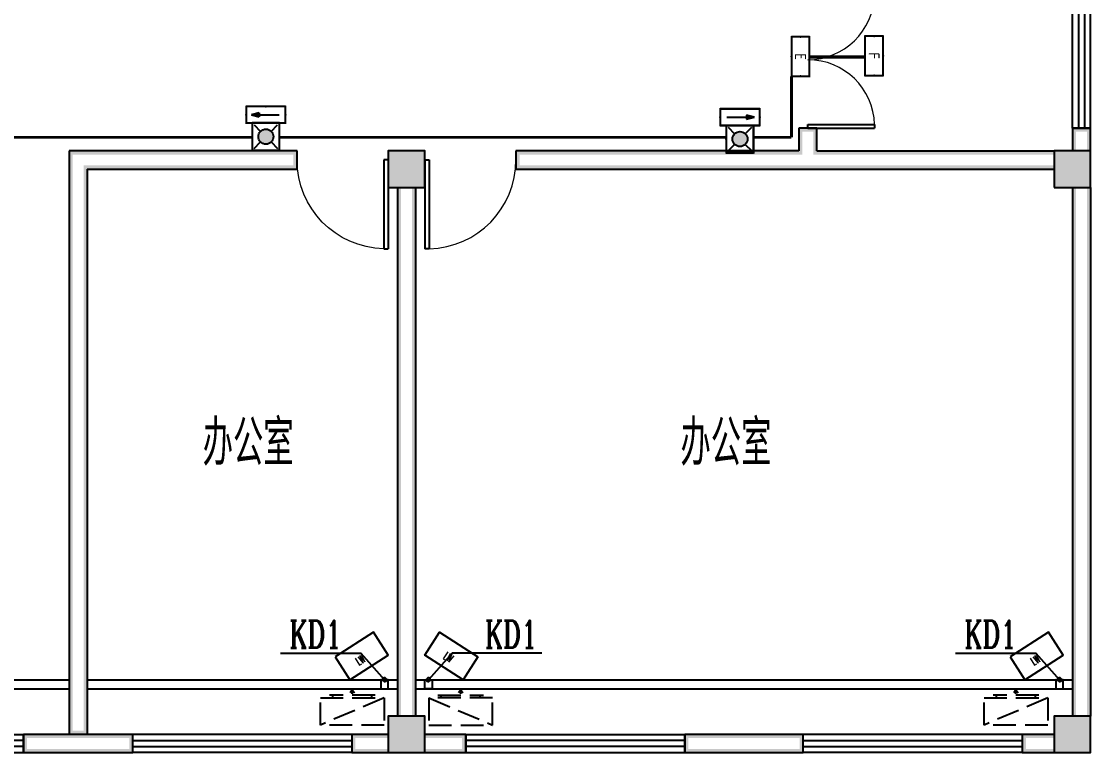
# Model space of a CAD drawing. Extents: x 6250600 to 6678662, y -692028 to -290561.
# Drawn here: x 6431435 to 6443157, y -542447 to -534426 of the extents above; entities that cross this region are included whole.
import ezdxf
from ezdxf.enums import TextEntityAlignment as Align

# ---------------------------------------------------------------- set-up
doc = ezdxf.new("R2010")
doc.units = 0
doc.header["$LTSCALE"] = 1000
doc.header["$MEASUREMENT"] = 0
doc.linetypes.add('DASH', pattern=[0.35, 0.25, -0.1])
doc.layers.get('0').update_dxf_attribs({"linetype": 'CONTINUOUS'})
for name, color, linetype in [('EQUIP-照明', 3, 'CONTINUOUS'), ('PUB_HATCH', 8, 'CONTINUOUS'), ('WIRE-照明', 1, 'CONTINUOUS'), ('建筑底图', 251, 'CONTINUOUS')]:
    doc.layers.add(name, color=color, linetype=linetype)
doc.styles.add('_TCH_LABEL', font='COMPLEX', dxfattribs={"bigfont": 'GBCBIG'})
doc.styles.add('_TEL_DIM', font='sceie.shx', dxfattribs={"width": 0.8, "height": 3.5, "bigfont": 'sceic.shx'})
doc.styles.add('DIM_FONT', font='SIMPLEX', dxfattribs={"width": 0.7, "bigfont": 'GBCBIG'})
doc.styles.add('schuco', font='sceie.shx', dxfattribs={"width": 0.7, "bigfont": 'sceic.shx'})

# ---------------------------------------------------------------- blocks, each defined once
blk = doc.blocks.new('$equip$00002534')
for p, q in [((-0.72, 0.66), (-0.72, 0)), ((0.72, 0.66), (-0.72, 0.66)), ((0.72, 0), (0.72, 0.66)), ((-0.72, 0), (0.72, 0))]:
    blk.add_line(p, q)
at = {"const_width": 0.0667}
blk.add_lwpolyline([(-0.72, 0.66), (-0.72, 0), (0.72, 0), (0.72, 0.66), (-0.72, 0.66), (-0.72, 0)], dxfattribs=at)
for p in [(0, 0.66), (-0.72, 0.33), (0, 0), (0.72, 0.33)]:
    blk.add_point(p)
at = {"color": 7, "style": '_TEL_DIM'}
blk.add_attdef('$TEXT$', text='', height=0.4, dxfattribs=at).set_placement((0, 0.33), align=Align.MIDDLE_CENTER)
at = {"color": 7, "style": '_TEL_DIM', "flags": 1}
blk.add_attdef('A', text='', height=0.00002, dxfattribs=at).set_placement((0, 0), align=Align.MIDDLE_CENTER)
blk = doc.blocks.new('$equip$00002604')
blk.add_hatch(color=256).paths.add_polyline_path([(0.275, 0.5, 1), (-0.274, 0.5, 1)])
for p, q in [((-0.429, 0.929), (-0.194, 0.694)), ((0.194, 0.694), (0.429, 0.929)), ((-0.429, 0.071), (-0.194, 0.306)), ((0.194, 0.306), (0.429, 0.071))]:
    blk.add_line(p, q)
at = {"const_width": 0.0667}
blk.add_lwpolyline([(-0.5, 1), (-0.5, 0), (0.5, 0), (0.5, 1), (-0.5, 1), (-0.5, 0)], dxfattribs=at)
blk.add_lwpolyline([(-0.5, 1), (-0.5, 0), (0.5, 0), (0.5, 1)], close=True)
blk.add_circle((0, 0.5), 0.275)
for p in [(0, 1), (-0.5, 0.5), (0.5, 0.5), (0, 0)]:
    blk.add_point(p)
at = {"color": 7, "style": '_TEL_DIM', "flags": 1}
blk.add_attdef('A', text='', height=0.000025, dxfattribs=at).set_placement((0, 0), align=Align.MIDDLE_CENTER)
blk = doc.blocks.new('$equip$00002540')
blk.add_hatch(color=256).paths.add_polyline_path([(0.24, 0.372), (0.24, 0.228), (0.528, 0.3)])
for p, q in [((-0.72, 0.6), (-0.72, 0)), ((0.72, 0.6), (-0.72, 0.6)), ((0.72, 0), (0.72, 0.6)), ((-0.72, 0), (0.72, 0)), ((0.24, 0.372), (0.24, 0.228)), ((0.528, 0.3), (0.24, 0.372)), ((0.24, 0.228), (0.528, 0.3))]:
    blk.add_line(p, q)
at = {"color": 7}
blk.add_line((-0.48, 0.3), (0.48, 0.3), dxfattribs=at)
at = {"const_width": 0.0667}
blk.add_lwpolyline([(-0.72, 0.6), (-0.72, 0), (0.72, 0), (0.72, 0.6), (-0.72, 0.6), (-0.72, 0)], dxfattribs=at)
for p in [(0, 0.6), (-0.72, 0.3), (0, 0), (0.72, 0.3)]:
    blk.add_point(p)
at = {"color": 7, "style": '_TEL_DIM', "flags": 1}
blk.add_attdef('A', text='', height=0.00002, dxfattribs=at).set_placement((0, 0), align=Align.MIDDLE_CENTER)
blk = doc.blocks.new('$equip$00002541')
blk.add_hatch(color=256).paths.add_polyline_path([(-0.24, 0.372), (-0.528, 0.3), (-0.24, 0.228)])
for p, q in [((-0.72, 0.6), (-0.72, 0)), ((0.72, 0.6), (-0.72, 0.6)), ((0.72, 0), (0.72, 0.6)), ((-0.72, 0), (0.72, 0)), ((-0.24, 0.372), (-0.528, 0.3)), ((-0.528, 0.3), (-0.24, 0.228)), ((-0.24, 0.372), (-0.24, 0.228))]:
    blk.add_line(p, q)
at = {"color": 7}
blk.add_line((-0.48, 0.3), (0.48, 0.3), dxfattribs=at)
at = {"const_width": 0.0667}
blk.add_lwpolyline([(-0.72, 0.6), (-0.72, 0), (0.72, 0), (0.72, 0.6), (-0.72, 0.6), (-0.72, 0)], dxfattribs=at)
for p in [(0, 0.6), (-0.72, 0.3), (0, 0), (0.72, 0.3)]:
    blk.add_point(p)
at = {"color": 7, "style": '_TEL_DIM', "flags": 1}
blk.add_attdef('A', text='', height=0.00002, dxfattribs=at).set_placement((0, 0), align=Align.MIDDLE_CENTER)
blk = doc.blocks.new('A$C2E081725')
at = {"linetype": 'DASH'}
for p, q in [((700, 94), (0, 394)), ((600, 64), (100, 64)), ((138, 94), (138, 64)), ((350, 8), (327, 39)), ((350, 49), (350, 0)), ((350, 8), (373, 39)), ((563, 94), (563, 64))]:
    blk.add_line(p, q, dxfattribs=at)
blk.add_lwpolyline([(0, 394), (0, 94), (700, 94), (700, 394)], close=True, dxfattribs=at)
blk = doc.blocks.new('$DorLib2D$00000002')
for p, q in [((-0.5, 0), (-0.5, 0.4875)), ((-0.475, 0.4875), (-0.5, 0.4875)), ((-0.475, 0), (-0.475, 0.4875)), ((0.475, 0), (0.475, 0.4875)), ((0.475, 0.4875), (0.5, 0.4875)), ((0.5, 0), (0.5, 0.4875)), ((-0.5, 0), (-0.475, 0)), ((0.5, 0), (0.475, 0))]:
    blk.add_line(p, q)
at = {"lineweight": 13}
for centre, start, end in [((-0.4875, 0), 0, 88.53072), ((0.4875, 0), 91.46928, 180)]:
    blk.add_arc(centre, 0.4875, start, end, dxfattribs=at)
blk = doc.blocks.new('$WINLIB2D$00000001')
at = {"color": 0}
for points in [[(-0.5, 0.5), (-0.5, -0.5)], [(-0.5, 0.5), (0.5, 0.5)], [(0.5, -0.5), (0.5, 0.5)], [(0.5, 0.1667), (-0.5, 0.1667)], [(0.5, -0.1667), (-0.5, -0.1667)], [(-0.5, -0.5), (0.5, -0.5)]]:
    blk.add_lwpolyline(points, dxfattribs=at)
blk = doc.blocks.new('$DorLib2D$00000001')
for p, q in [((0.45, 0.975), (0.5, 0.975)), ((0.45, 0), (0.45, 0.975)), ((0.5, 0), (0.5, 0.975)), ((0.5, 0), (0.45, 0))]:
    blk.add_line(p, q)
at = {"lineweight": 13}
blk.add_arc((0.475, 0), 0.975, 91.4693, 180, dxfattribs=at)
blk = doc.blocks.new('$TCHSYS$WIN2D')
for p, q in [((-0.5, 0.5), (0.5, 0.5)), ((-0.5, 0.5), (-0.5, -0.5)), ((0.5, 0.5), (0.5, -0.5)), ((0.5, 0.1667), (-0.5, 0.1667)), ((0.5, -0.1667), (-0.5, -0.1667)), ((-0.5, -0.5), (0.5, -0.5))]:
    blk.add_line(p, q)
blk = doc.blocks.new('_FZH')
blk.add_lwpolyline([(-0.5, -0.5), (0.5, -0.5), (0.5, 0.5), (-0.5, 0.5)], close=True)
at = {"layer": 'PUB_HATCH'}
blk.add_solid([(-0.5, -0.5), (0.5, -0.5), (-0.5, 0.5), (0.5, 0.5)], dxfattribs=at)

msp = doc.modelspace()

# ---------------------------------------------------------------- hatches: boundary and pattern name
at = {"layer": '建筑底图'}
for points in [[(6440157.2, -535596.7), (6439957.2, -535596.7), (6439997.2, -535636.7), (6440117.2, -535636.7)], [(6439957.2, -535596.7), (6439957.2, -535846.7), (6439997.2, -535886.7), (6439997.2, -535636.7)], [(6440157.2, -535846.7), (6440157.2, -535596.7), (6440117.2, -535636.7), (6440117.2, -535886.7)], [(6443157.2, -535596.7), (6442957.2, -535596.7), (6442997.2, -535636.7), (6443117.2, -535636.7)], [(6442957.2, -535846.7), (6442997.2, -535846.7), (6442997.2, -535636.7), (6442957.2, -535596.7)], [(6443117.2, -535846.7), (6443157.2, -535846.7), (6443157.2, -535596.7), (6443117.2, -535636.7)], [(6434457.2, -535846.7), (6431957.2, -535846.7), (6431997.2, -535886.7), (6434417.2, -535886.7)], [(6431957.2, -535846.7), (6431957.2, -542246.7), (6431997.2, -542246.7), (6431997.2, -535886.7)], [(6434457.2, -536046.7), (6434457.2, -535846.7), (6434417.2, -535886.7), (6434417.2, -536006.7)], [(6435857.2, -535846.7), (6435457.2, -535846.7), (6435497.2, -535886.7), (6435817.2, -535886.7)], [(6435457.2, -535846.7), (6435457.2, -536246.7), (6435497.2, -536206.7), (6435497.2, -535886.7)], [(6435857.2, -536246.7), (6435857.2, -535846.7), (6435817.2, -535886.7), (6435817.2, -536206.7)], [(6439957.2, -535846.7), (6436857.2, -535846.7), (6436897.2, -535886.7), (6439997.2, -535886.7)], [(6436857.2, -535846.7), (6436857.2, -536046.7), (6436897.2, -536006.7), (6436897.2, -535886.7)], [(6442757.2, -535886.7), (6442757.2, -535846.7), (6440157.2, -535846.7), (6440117.2, -535886.7)], [(6443157.2, -535846.7), (6442757.2, -535846.7), (6442797.2, -535886.7), (6443117.2, -535886.7)], [(6442757.2, -535846.7), (6442757.2, -536246.7), (6442797.2, -536206.7), (6442797.2, -535886.7)], [(6443157.2, -536246.7), (6443157.2, -535846.7), (6443117.2, -535886.7), (6443117.2, -536206.7)], [(6432157.2, -536046.7), (6434457.2, -536046.7), (6434417.2, -536006.7), (6432117.2, -536006.7)], [(6432157.2, -536046.7), (6432157.2, -542246.7), (6432117.2, -542246.7), (6432117.2, -536006.7)], [(6436857.2, -536046.7), (6440057.2, -536046.7), (6440057.2, -536006.7), (6436897.2, -536006.7)], [(6442757.2, -536046.7), (6442757.2, -536006.7), (6440057.2, -536006.7), (6440057.2, -536046.7)], [(6435457.2, -536246.7), (6435857.2, -536246.7), (6435817.2, -536206.7), (6435497.2, -536206.7)], [(6435557.2, -542046.7), (6435597.2, -542046.7), (6435597.2, -536246.7), (6435557.2, -536246.7)], [(6435717.2, -542046.7), (6435757.2, -542046.7), (6435757.2, -536246.7), (6435717.2, -536246.7)], [(6442757.2, -536246.7), (6443157.2, -536246.7), (6443117.2, -536206.7), (6442797.2, -536206.7)], [(6442957.2, -542046.7), (6442997.2, -542046.7), (6442997.2, -536246.7), (6442957.2, -536246.7)], [(6443117.2, -542046.7), (6443157.2, -542046.7), (6443157.2, -536246.7), (6443117.2, -536246.7)], [(6435857.2, -542046.7), (6435457.2, -542046.7), (6435497.2, -542086.7), (6435817.2, -542086.7)], [(6435457.2, -542046.7), (6435457.2, -542446.7), (6435497.2, -542406.7), (6435497.2, -542086.7)], [(6435857.2, -542446.7), (6435857.2, -542046.7), (6435817.2, -542086.7), (6435817.2, -542406.7)], [(6443157.2, -542046.7), (6442757.2, -542046.7), (6442797.2, -542086.7), (6443117.2, -542086.7)], [(6442757.2, -542046.7), (6442757.2, -542446.7), (6442797.2, -542406.7), (6442797.2, -542086.7)], [(6443157.2, -542446.7), (6443157.2, -542046.7), (6443117.2, -542086.7), (6443117.2, -542406.7)], [(6432057.2, -542246.7), (6431457.2, -542246.7), (6431497.2, -542286.7), (6432057.2, -542286.7)], [(6431457.2, -542246.7), (6431457.2, -542446.7), (6431497.2, -542406.7), (6431497.2, -542286.7)], [(6432157.2, -542246.7), (6431957.2, -542246.7), (6431957.2, -542206.7), (6432157.2, -542206.7)], [(6432657.2, -542246.7), (6432057.2, -542246.7), (6432057.2, -542286.7), (6432617.2, -542286.7)], [(6432657.2, -542446.7), (6432657.2, -542246.7), (6432617.2, -542286.7), (6432617.2, -542406.7)], [(6435457.2, -542286.7), (6435457.2, -542246.7), (6435057.2, -542246.7), (6435097.2, -542286.7)], [(6435057.2, -542246.7), (6435057.2, -542446.7), (6435097.2, -542406.7), (6435097.2, -542286.7)], [(6435857.2, -542246.7), (6435857.2, -542286.7), (6436267.2, -542286.7), (6436307.2, -542246.7)], [(6436307.2, -542446.7), (6436307.2, -542246.7), (6436267.2, -542286.7), (6436267.2, -542406.7)], [(6439357.2, -542246.7), (6438707.2, -542246.7), (6438747.2, -542286.7), (6439357.2, -542286.7)], [(6438707.2, -542246.7), (6438707.2, -542446.7), (6438747.2, -542406.7), (6438747.2, -542286.7)], [(6440007.2, -542246.7), (6439357.2, -542246.7), (6439357.2, -542286.7), (6439967.2, -542286.7)], [(6440007.2, -542446.7), (6440007.2, -542246.7), (6439967.2, -542286.7), (6439967.2, -542406.7)], [(6442757.2, -542286.7), (6442757.2, -542246.7), (6442407.2, -542246.7), (6442447.2, -542286.7)], [(6442407.2, -542246.7), (6442407.2, -542446.7), (6442447.2, -542406.7), (6442447.2, -542286.7)], [(6431457.2, -542446.7), (6432057.2, -542446.7), (6432057.2, -542406.7), (6431497.2, -542406.7)], [(6432057.2, -542446.7), (6432657.2, -542446.7), (6432617.2, -542406.7), (6432057.2, -542406.7)], [(6435457.2, -542446.7), (6435457.2, -542406.7), (6435097.2, -542406.7), (6435057.2, -542446.7)], [(6435457.2, -542446.7), (6435857.2, -542446.7), (6435817.2, -542406.7), (6435497.2, -542406.7)], [(6435857.2, -542406.7), (6435857.2, -542446.7), (6436307.2, -542446.7), (6436267.2, -542406.7)], [(6438707.2, -542446.7), (6439357.2, -542446.7), (6439357.2, -542406.7), (6438747.2, -542406.7)], [(6439357.2, -542446.7), (6440007.2, -542446.7), (6439967.2, -542406.7), (6439357.2, -542406.7)], [(6442757.2, -542446.7), (6442757.2, -542406.7), (6442447.2, -542406.7), (6442407.2, -542446.7)], [(6442757.2, -542446.7), (6443157.2, -542446.7), (6443117.2, -542406.7), (6442797.2, -542406.7)]]:
    msp.add_hatch(color=256, dxfattribs=at).paths.add_polyline_path(points)

# ---------------------------------------------------------------- linework, layer by layer
at = {"layer": 'WIRE-照明', "color": 1, "linetype": 'DASH'}
for points, const_width in [([(6440075.6, -534818), (6440683.5, -534818)], 35), ([(6439877.6, -535698), (6439877.6, -535028.4)], 35), ([(6424906.4, -535698), (6433965.4, -535698)], 30), ([(6434265.4, -535698), (6439163, -535698)], 30), ([(6439463, -535698), (6439877.6, -535698)], 30)]:
    msp.add_lwpolyline(points, dxfattribs=dict(at, const_width=const_width))
at = {"layer": '建筑底图'}
for p, q in [((6440157.2, -535596.7), (6439957.2, -535596.7)), ((6439957.2, -535596.7), (6439957.2, -535846.7)), ((6440157.2, -535846.7), (6440157.2, -535596.7)), ((6443157.2, -535596.7), (6442957.2, -535596.7)), ((6442957.2, -535596.7), (6442957.2, -535846.7)), ((6443157.2, -535846.7), (6443157.2, -535596.7)), ((6434457.2, -535846.7), (6431957.2, -535846.7)), ((6431957.2, -535846.7), (6431957.2, -542246.7)), ((6434457.2, -536046.7), (6434457.2, -535846.7)), ((6439957.2, -535846.7), (6436857.2, -535846.7)), ((6436857.2, -535846.7), (6436857.2, -536046.7)), ((6440157.2, -535846.7), (6442757.2, -535846.7)), ((6432157.2, -536046.7), (6434457.2, -536046.7)), ((6432157.2, -536046.7), (6432157.2, -542246.7)), ((6436857.2, -536046.7), (6440057.2, -536046.7)), ((6440057.2, -536046.7), (6442757.2, -536046.7)), ((6435557.2, -536246.7), (6435557.2, -542046.7)), ((6435757.2, -536246.7), (6435757.2, -542046.7)), ((6442957.2, -536246.7), (6442957.2, -542046.7)), ((6443157.2, -536246.7), (6443157.2, -542046.7)), ((6428557.2, -541646.7), (6431957.2, -541646.7)), ((6432157.2, -541646.7), (6435557.2, -541646.7)), ((6435757.2, -541646.7), (6439257.2, -541646.7)), ((6439257.2, -541646.7), (6442957.2, -541646.7)), ((6428557.2, -541746.7), (6431957.2, -541746.7)), ((6432157.2, -541746.7), (6435557.2, -541746.7)), ((6435757.2, -541746.7), (6439257.2, -541746.7)), ((6439257.2, -541746.7), (6442957.2, -541746.7)), ((6432057.2, -542246.7), (6431457.2, -542246.7)), ((6431457.2, -542246.7), (6431457.2, -542446.7)), ((6432157.2, -542246.7), (6431957.2, -542246.7)), ((6432657.2, -542246.7), (6432057.2, -542246.7)), ((6432657.2, -542446.7), (6432657.2, -542246.7)), ((6435457.2, -542246.7), (6435057.2, -542246.7)), ((6435057.2, -542246.7), (6435057.2, -542446.7)), ((6436307.2, -542246.7), (6435857.2, -542246.7)), ((6436307.2, -542446.7), (6436307.2, -542246.7)), ((6439357.2, -542246.7), (6438707.2, -542246.7)), ((6438707.2, -542246.7), (6438707.2, -542446.7)), ((6440007.2, -542246.7), (6439357.2, -542246.7)), ((6440007.2, -542446.7), (6440007.2, -542246.7)), ((6442757.2, -542246.7), (6442407.2, -542246.7)), ((6442407.2, -542246.7), (6442407.2, -542446.7)), ((6431457.2, -542446.7), (6432057.2, -542446.7)), ((6432057.2, -542446.7), (6432657.2, -542446.7)), ((6435057.2, -542446.7), (6435457.2, -542446.7)), ((6435857.2, -542446.7), (6436307.2, -542446.7)), ((6438707.2, -542446.7), (6439357.2, -542446.7)), ((6439357.2, -542446.7), (6440007.2, -542446.7)), ((6442407.2, -542446.7), (6442757.2, -542446.7))]:
    msp.add_line(p, q, dxfattribs=at)
for points in [[(6434874.4, -541394.3), (6435036.5, -541646.7), (6435457.2, -541376.5), (6435295, -541124.1)], [(6436440, -541394.3), (6436277.9, -541646.7), (6435857.2, -541376.5), (6436019.3, -541124.1)], [(6442274.4, -541394.3), (6442436.5, -541646.7), (6442857.2, -541376.5), (6442695, -541124.1)], [(6435377.2, -541746.7), (6435457.2, -541746.7), (6435457.2, -541646.7), (6435377.2, -541646.7)], [(6435937.2, -541746.7), (6435857.2, -541746.7), (6435857.2, -541646.7), (6435937.2, -541646.7)], [(6442777.2, -541746.7), (6442857.2, -541746.7), (6442857.2, -541646.7), (6442777.2, -541646.7)]]:
    msp.add_lwpolyline(points, close=True, dxfattribs=at)
for points in [[(6434274.5, -541356.8), (6435155.6, -541356.8), (6435417.2, -541646.7)], [(6437139.8, -541356.8), (6436158.8, -541356.8), (6435897.2, -541646.7)], [(6441674.5, -541356.8), (6442555.6, -541356.8), (6442817.2, -541646.7)]]:
    msp.add_lwpolyline(points, dxfattribs=at)
for points in [[(6435403.8, -541631.9, 1), (6435430.6, -541661.6, 1)], [(6435910.6, -541631.9, 1), (6435883.8, -541661.6, 1)], [(6442803.8, -541631.9, 1), (6442830.6, -541661.6, 1)]]:
    msp.add_lwpolyline(points, format="xyb", close=True, dxfattribs=at)

# ---------------------------------------------------------------- block references
at = {"layer": 'EQUIP-照明', "color": 1, "xscale": 300, "yscale": 300, "zscale": 300, "rotation": 270}
for p, values in [((6439877.6, -534812.4), {'$TEXT$': 'E'}), ((6440683.5, -534804.4), {'$TEXT$': 'F'})]:
    msp.add_blockref('$equip$00002534', p, dxfattribs=at).add_auto_attribs(values)
at = {"layer": 'EQUIP-照明', "color": 1, "xscale": 300, "yscale": 300, "zscale": 300}
for name, p in [('$equip$00002541', (6434115.4, -535540.9)), ('$equip$00002540', (6439313, -535567)), ('$equip$00002604', (6434115.4, -535840.9)), ('$equip$00002604', (6439313, -535867))]:
    msp.add_blockref(name, p, dxfattribs=at)
at = {"layer": '建筑底图'}
for name, p, xscale, yscale, zscale, rotation in [('$DorLib2D$00000002', (6440057.2, -534846.7), -1500, -1500, -1500, 90.00000000771503), ('$TCHSYS$WIN2D', (6443057.2, -534846.7), -1500, -199.9999982714653, -1500, 269.9999998714003), ('$WINLIB2D$00000001', (6430257.2, -542346.7), -2400, -199.9999949552584, -2400, 180), ('$WINLIB2D$00000001', (6433857.2, -542346.7), 2400, -200.0000048198272, 2400, 180.0000000469612), ('$WINLIB2D$00000001', (6437507.2, -542346.7), -2400, -200.0000048198272, -2400, 180.0000000469611), ('$WINLIB2D$00000001', (6441207.2, -542346.7), 2400, -200.0000067215879, 2400, 180.0000000596849)]:
    msp.add_blockref(name, p, dxfattribs=dict(at, xscale=xscale, yscale=yscale, zscale=zscale, rotation=rotation))
for name, p, xscale, yscale, zscale in [('_FZH', (6435657.2, -536046.7), 400, 400, 400), ('_FZH', (6442957.2, -536046.7), 400, 400, 400), ('$DorLib2D$00000001', (6434957.2, -535946.7), 1000, -1000, 1000), ('$DorLib2D$00000001', (6436357.2, -535946.7), -1000, -1000, -1000), ('_FZH', (6435657.2, -542246.7), 400, 400, 400), ('_FZH', (6442957.2, -542246.7), 400, 400, 400)]:
    msp.add_blockref(name, p, dxfattribs=dict(at, xscale=xscale, yscale=yscale, zscale=zscale))
at = {"layer": '建筑底图', "xscale": -1, "rotation": 180}
for p in [(6434713.2, -541751.2), (6441989, -541751.2)]:
    msp.add_blockref('A$C2E081725', p, dxfattribs=at)
at = {"layer": '建筑底图', "rotation": 180}
msp.add_blockref('A$C2E081725', (6436601.1, -541751.2), dxfattribs=at)

# ---------------------------------------------------------------- texts
at = {"layer": '建筑底图'}
for s, height, style, width, p in [('办公室', 500, 'schuco', 0.7, (6433422.4, -539298.4)), ('办公室', 500, 'schuco', 0.7, (6438660.3, -539298.4)), ('KD1', 297.5, '_TCH_LABEL', 0.705882, (6434369.8, -541296.8)), ('KD1', 297.5, '_TCH_LABEL', 0.705882, (6436514.5, -541296.8)), ('KD1', 297.5, '_TCH_LABEL', 0.705882, (6441769.8, -541296.8))]:
    msp.add_text(s, height=height, dxfattribs=dict(at, style=style, width=width)).set_placement(p)
at = {"layer": '建筑底图', "style": 'DIM_FONT', "width": 0.494118}
for rotation, p in [(32.71669, (6435136.1, -541492.6)), (327.28331, (6436053.2, -541412.3)), (32.71669, (6442536.1, -541492.6))]:
    msp.add_text('LW', height=89.65, rotation=rotation, dxfattribs=at).set_placement(p)

doc.saveas('drawing.dxf')
